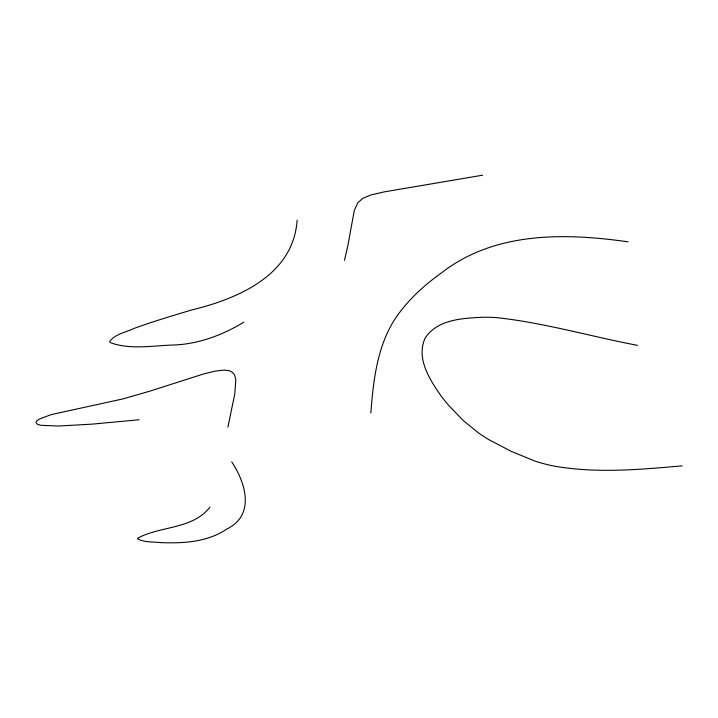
<?xml version="1.0" encoding="UTF-8"?>
<svg xmlns="http://www.w3.org/2000/svg" width="718" height="718" viewBox="0 0 718 718"><rect width="100%" height="100%" fill="white"/><g stroke="black" fill="none" stroke-linecap="round" stroke-linejoin="round"><path stroke-width="1.08" d="M370.865 412.877C373.27 381.285 376.95 348.158 393.94 320.623C406.074 301.739 422.848 286.24 440.987 273.226C494.298 231.51 564.393 232.74 628.106 241.84M297.135 220.229C293.276 275.38 238.035 298.661 191.652 309.988C172.356 315.732 153.051 321.529 134.122 328.413C126.054 332.317 115.23 333.87 109.737 341.445L110.051 342.504C130.541 350.285 154.101 345.349 175.659 344.936C199.954 343.563 223.127 334.714 243.815 322.211M227.911 427.129L234.768 393.976L235.809 379.786L234.678 375.164L232.408 372.31L228.997 370.632L224.276 370.066L215.562 371.035L203.661 373.934L149.326 391.319L122.805 398.939L51.319 414.573L39.427 419.043L36.914 420.766L35.9 422.355L37.524 424.338L40.926 425.298L58.329 426.034L92.416 424.123L139.077 419.752M344.434 260.32L347.808 245.897L354.351 210.186L357.887 202.647L362.967 198.276L371.134 194.892L383.843 191.957L482.604 175.192M209.952 507.114C192.648 529.543 160.105 525.791 137.452 538.312L137.578 538.85C144.471 542.566 153.024 541.749 160.644 542.611A129.168 74.573 0 0 0 171.97 542.808C190.997 542.817 210.904 539.927 226.933 528.96C255.285 515.066 245.816 483.052 231.743 461.88M682.1 465.856C639.576 469.608 596.254 473.584 553.91 466.036A103.733 59.89 0 0 1 534.946 461.064L511.467 451.46L488.617 439.533A189.992 109.692 0 0 1 478.592 432.972L463.119 420.416L448.633 405.347A333.682 192.648 0 0 1 440.789 395.492C429.588 379.517 416.117 358.435 424.957 338.483C436.984 319.133 463.2 318.2 483.609 317.221A100.358 57.943 0 0 1 496.317 317.598C544.082 322.696 590.465 336.455 637.566 345.358"/></g></svg>
